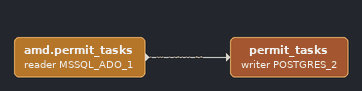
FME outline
amd.permit_tasks (reader MSSQL_ADO_1)
    -> permit_tasks (writer POSTGRES_2)
permit_tasks (writer POSTGRES_2)
